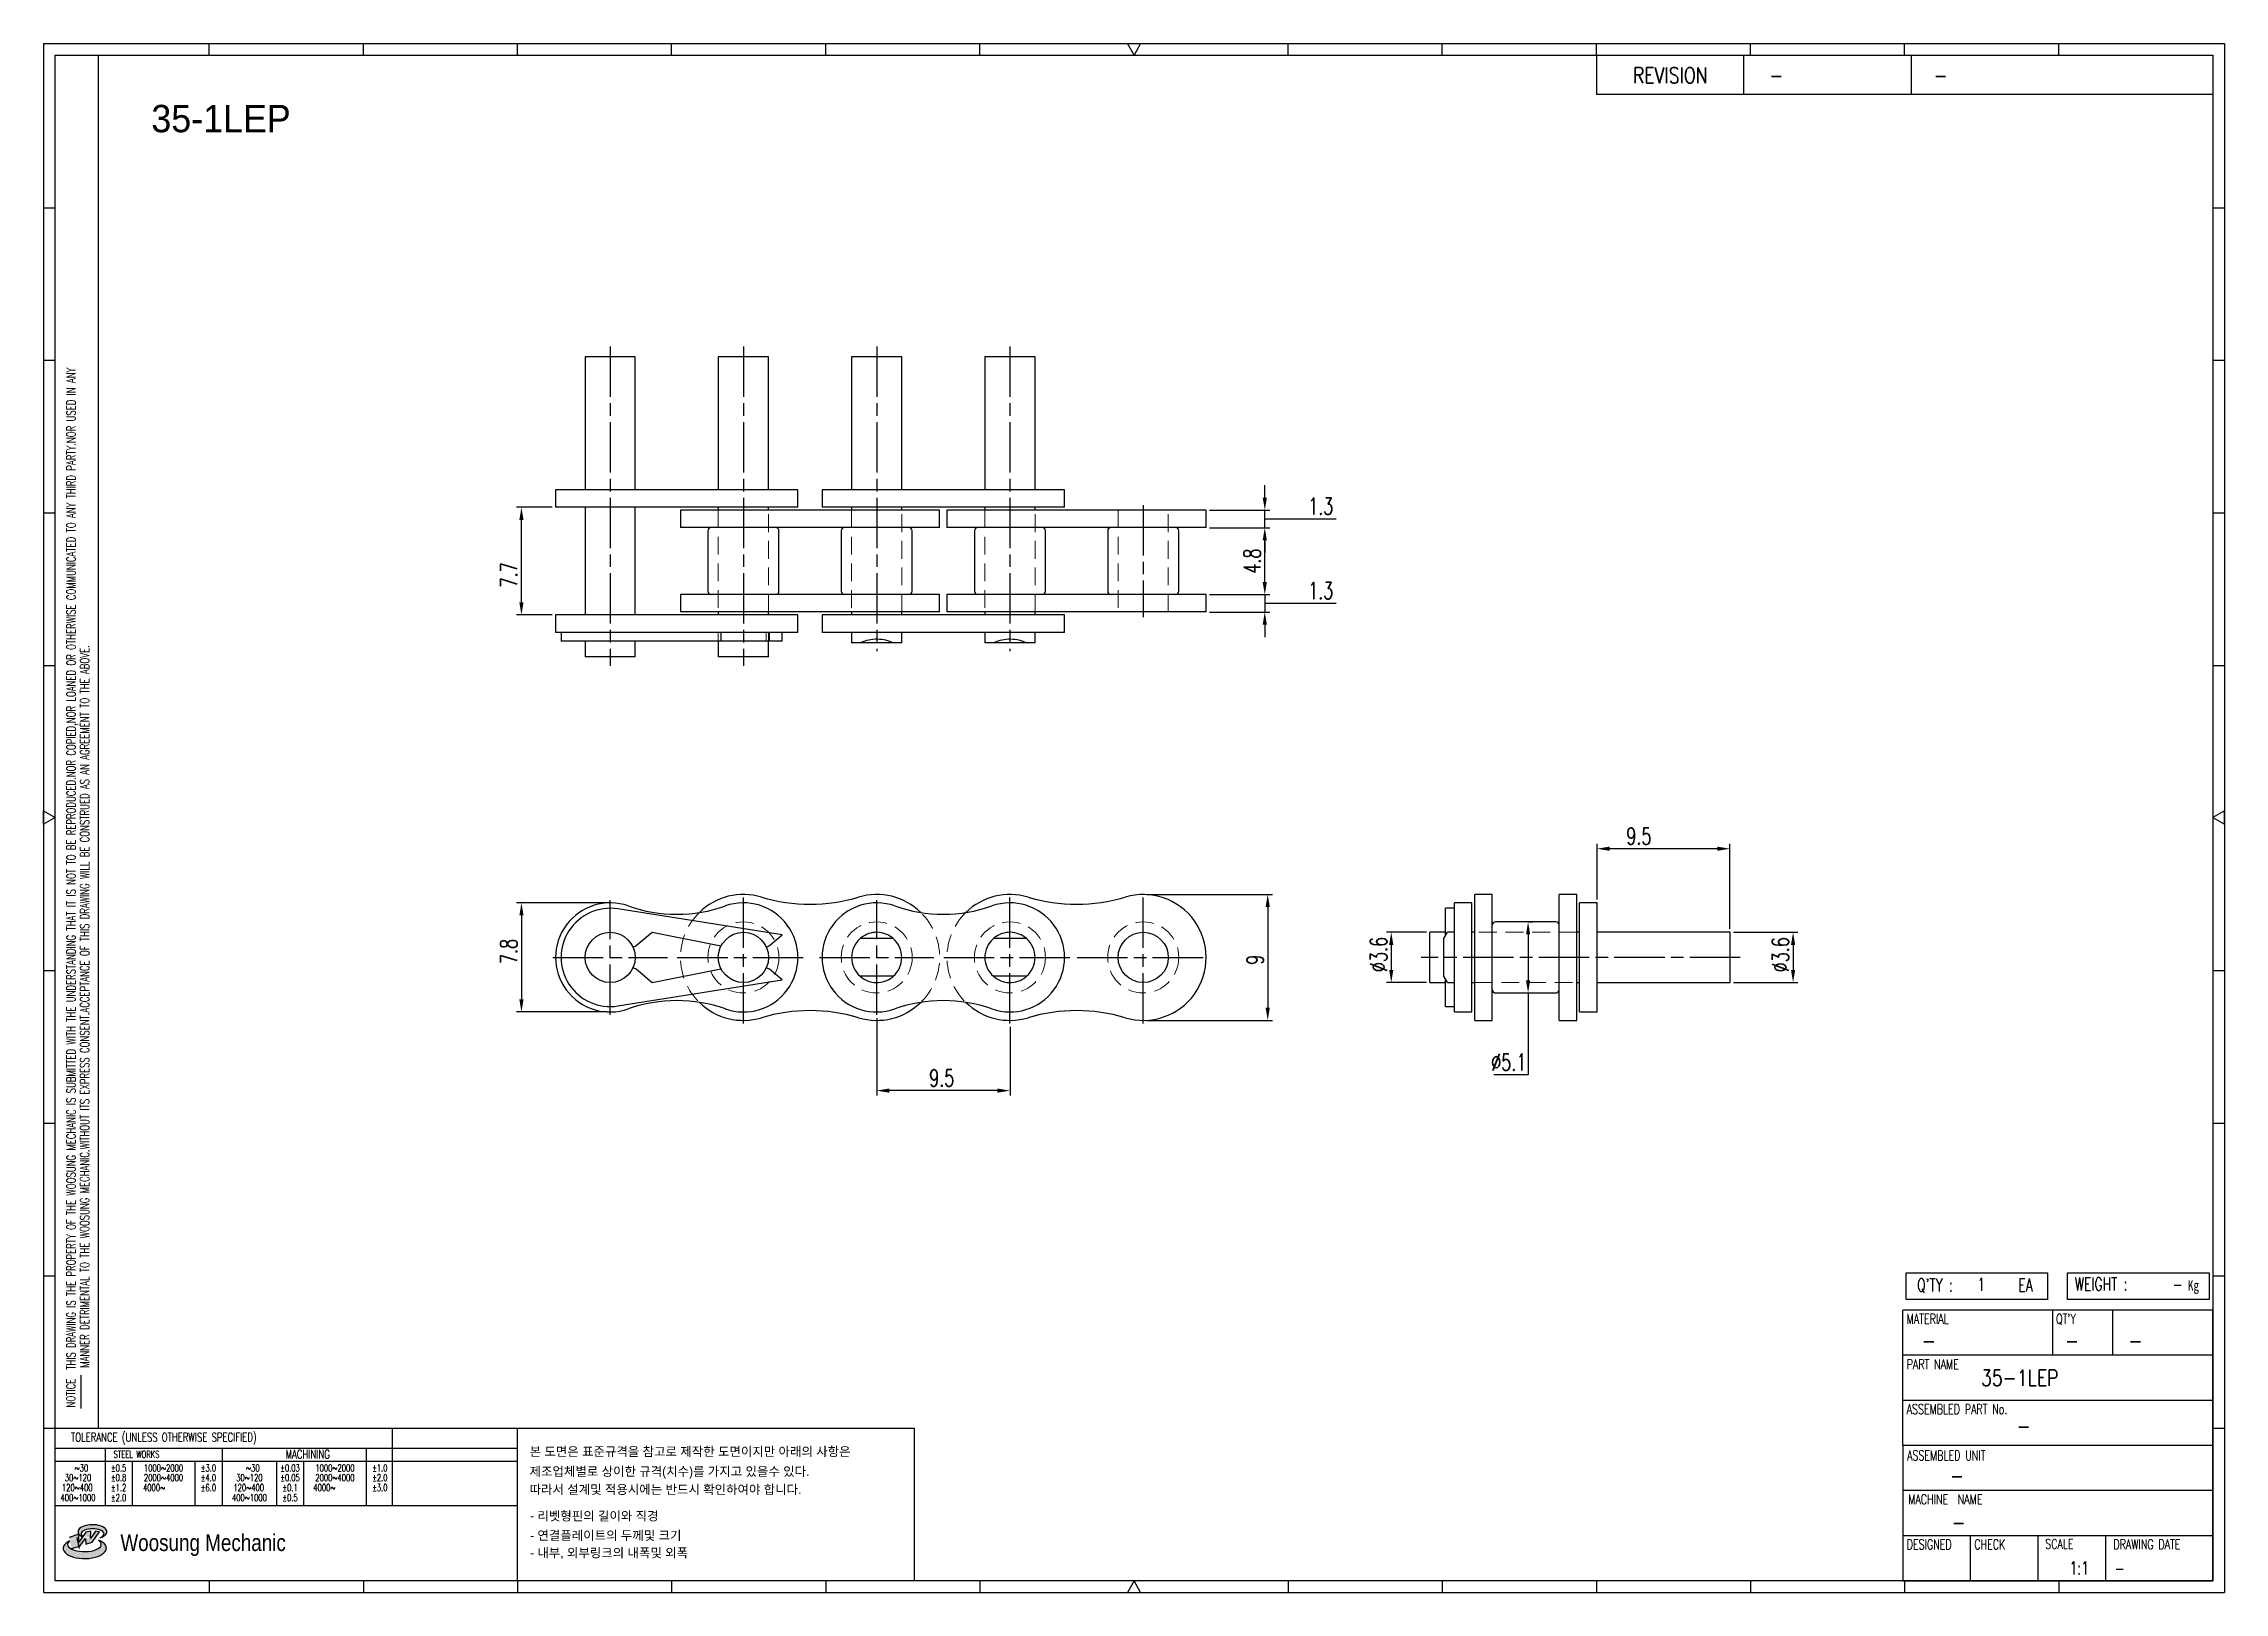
# Model space of a CAD drawing. Header units: millimetres. Extents: x 148 to 303, y 59 to 170.
import ezdxf
from ezdxf.enums import TextEntityAlignment as Align

# ---------------------------------------------------------------- set-up
doc = ezdxf.new("R2010")
doc.units = ezdxf.units.MM
doc.linetypes.add('AM_ISO08W050', pattern=[18, 12, -1.5, 3, -1.5])
doc.linetypes.add('HIDDEN', pattern=[9.525, 6.35, -3.175])
doc.layers.get('Defpoints').update_dxf_attribs({"color": 80})
doc.layers.add('CL1', color=140, linetype='AM_ISO08W050', lineweight=25)
doc.layers.add('HL3', color=1, linetype='HIDDEN', lineweight=0)
for name, color, linetype in [('S-DIM', 7, 'Continuous'), ('TITLE', 7, 'Continuous'), ('도면레이아웃', 7, 'Continuous')]:
    doc.layers.add(name, color=color, linetype=linetype)
doc.styles.add('HAN', font='ROMANS.shx', dxfattribs={"width": 0.7, "bigfont": 'whgtxt.shx'})
doc.styles.add('HKD_ST2', font='romans.shx', dxfattribs={"width": 0.7, "height": 4, "bigfont": '@extfont2.shx'})
doc.styles.add('HSG', font='SIMPLEX.shx', dxfattribs={"width": 0.7, "bigfont": 'HSG.shx'})
doc.styles.add('MtXpl_', font='Gulim.ttf')
doc.styles.add('SLDTEXTSTYLE4', font='arial.ttf', dxfattribs={"width": 0.8})
doc.dimstyles.new('AP0.5', dxfattribs={"dimscale": 0.5, "dimtxt": 2.4, "dimasz": 1.8, "dimexe": 0.7, "dimexo": 0.5, "dimgap": 0.6, "dimtad": 1, "dimtoh": 1, "dimrnd": 0.01, "dimzin": 9, "dimdsep": 46, "dimtxsty": 'HSG', "dimcen": 0, "dimclrd": 251, "dimclre": 251, "dimclrt": 60, "dimazin": 2, "dimtp": 1, "dimtm": 1, "dimtfac": 0.5, "dimtofl": 0, "dimtmove": 0, "dimatfit": 3, "dimfxl": 0, "dimtvp": 1, "dimtolj": 2, "dimlwd": -1, "dimlwe": -1, "dimarcsym": 0})

# ---------------------------------------------------------------- blocks, each defined once
blk = doc.blocks.new('MAST')
at = {"layer": '도면레이아웃'}
h = blk.add_hatch(color=10, dxfattribs=at)
h.paths.add_polyline_path([(1.544, 35.177), (1.554, 34.966), (1.779, 35.034), (2.054, 35.422), (1.908, 35.446), (1.728, 35.167), (1.741, 35.439), (1.547, 35.405), (1.292, 35.041), (1.295, 35.33), (0.943, 35.208), (1.03, 34.8), (1.336, 34.885)])
edge = h.paths.add_edge_path()
edge.add_ellipse((1.795, 35.421), major_axis=(-0.53, 0), ratio=0.487785, start_angle=122.36065, end_angle=403.39574)
edge.add_line((1.411, 35.244), (1.419, 35.261))
edge.add_ellipse((1.798, 35.344), major_axis=(-0.423, 0), ratio=0.444396, start_angle=131.58977, end_angle=386.19408, ccw=False)
edge = h.paths.add_edge_path()
edge.add_ellipse((1.512, 34.815), major_axis=(-0.793, 0), ratio=0.480113, start_angle=314.67633, end_angle=590.85213)
edge.add_ellipse((1.501, 34.958), major_axis=(-0.62, 0), ratio=0.43311, start_angle=331.7024, end_angle=574.42495, ccw=False)
at = {"color": 140}
for p, q in [((0, 90.118), (80.15, 90.118)), ((0, 90.118), (0, 33.191)), ((80.15, 90.118), (80.15, 33.191)), ((57.068, 89.693), (57.068, 88.246)), ((62.47, 89.693), (62.47, 88.246)), ((68.635, 89.693), (68.635, 88.246)), ((79.725, 88.246), (57.068, 88.246)), ((68.449, 43.961), (68.449, 44.936)), ((68.449, 44.936), (73.654, 44.936)), ((73.654, 44.936), (73.654, 43.961)), ((74.39, 43.961), (74.39, 44.936)), ((74.39, 44.936), (79.595, 44.936)), ((79.595, 44.936), (79.595, 43.961)), ((68.336, 38.59), (68.336, 43.563)), ((79.725, 43.563), (68.336, 43.563)), ((73.654, 43.961), (68.449, 43.961)), ((73.827, 43.563), (73.827, 41.905)), ((79.595, 43.961), (74.39, 43.961)), ((76.037, 43.563), (76.037, 41.905)), ((79.725, 38.59), (79.725, 43.563)), ((79.725, 41.905), (68.336, 41.905)), ((79.725, 40.248), (68.336, 40.248)), ((68.336, 38.59), (68.336, 33.616)), ((79.725, 38.59), (68.336, 38.59)), ((79.725, 33.616), (79.725, 38.59)), ((79.725, 36.932), (68.336, 36.932)), ((79.725, 35.274), (68.336, 35.274)), ((70.822, 33.616), (70.822, 35.274)), ((73.309, 33.616), (73.309, 35.274)), ((75.796, 33.616), (75.796, 35.274)), ((0, 33.191), (80.15, 33.191)), ((68.336, 33.616), (79.725, 33.616))]:
    blk.add_line(p, q, dxfattribs=at)
for p, q in [((6.089, 89.693), (6.089, 90.118)), ((11.753, 89.693), (11.753, 90.118)), ((17.418, 89.693), (17.418, 90.118)), ((23.082, 89.693), (23.082, 90.118)), ((28.746, 89.693), (28.746, 90.118)), ((34.411, 89.693), (34.411, 90.118)), ((45.739, 89.693), (45.739, 90.118)), ((51.404, 89.693), (51.404, 90.118)), ((57.068, 89.693), (57.068, 90.118)), ((62.732, 89.693), (62.732, 90.118)), ((68.397, 89.693), (68.397, 90.118)), ((74.061, 89.693), (74.061, 90.118)), ((0, 84.085), (0.425, 84.085)), ((79.725, 84.085), (80.15, 84.085)), ((0, 78.478), (0.425, 78.478)), ((79.725, 78.478), (80.15, 78.478)), ((0, 72.87), (0.425, 72.87)), ((79.725, 72.87), (80.15, 72.87)), ((0, 67.262), (0.425, 67.262)), ((79.725, 67.262), (80.15, 67.262)), ((0, 56.047), (0.425, 56.047)), ((79.725, 56.047), (80.15, 56.047)), ((0, 50.439), (0.425, 50.439)), ((79.725, 50.439), (80.15, 50.439)), ((0, 44.832), (0.425, 44.832)), ((79.725, 44.832), (80.15, 44.832)), ((1.377, 39.947), (1.377, 41.174)), ((0, 39.224), (0.425, 39.224)), ((79.725, 39.224), (80.15, 39.224)), ((6.089, 33.616), (6.089, 33.191)), ((11.753, 33.616), (11.753, 33.191)), ((17.418, 33.616), (17.418, 33.191)), ((23.082, 33.616), (23.082, 33.191)), ((28.746, 33.616), (28.746, 33.191)), ((34.411, 33.616), (34.411, 33.191)), ((45.739, 33.616), (45.739, 33.191)), ((51.404, 33.616), (51.404, 33.191)), ((57.068, 33.616), (57.068, 33.191)), ((62.732, 33.616), (62.732, 33.191)), ((68.397, 33.616), (68.397, 33.191)), ((74.061, 33.616), (74.061, 33.191))]:
    blk.add_line(p, q)
at = {"color": 2}
for p, q in [((2.017, 39.224), (2.017, 89.693)), ((0.425, 39.224), (17.418, 39.224)), ((0.425, 38.487), (17.418, 38.487)), ((2.257, 38.487), (2.257, 36.382)), ((6.557, 38.5), (6.557, 36.382)), ((11.857, 38.487), (11.857, 36.382)), ((12.816, 39.224), (12.816, 36.382)), ((17.418, 33.616), (17.418, 39.224)), ((0.425, 38.012), (17.418, 38.012)), ((3.257, 38.012), (3.257, 36.382)), ((5.557, 38.012), (5.557, 36.382)), ((8.557, 38.012), (8.557, 36.382)), ((9.557, 38.026), (9.557, 36.382)), ((0.425, 36.382), (17.418, 36.382))]:
    blk.add_line(p, q, dxfattribs=at)
for points in [[(40.075, 89.693), (39.83, 90.118), (40.32, 90.118)], [(0.425, 61.679), (0, 61.433), (0, 61.924)], [(79.725, 61.679), (80.15, 61.433), (80.15, 61.924)], [(40.075, 33.616), (39.83, 33.191), (40.32, 33.191)]]:
    blk.add_lwpolyline(points, close=True)
at = {"color": 140}
blk.add_lwpolyline([(0.425, 89.693), (79.725, 89.693), (79.725, 33.616), (0.425, 33.616)], close=True, dxfattribs=at)
at = {"layer": '도면레이아웃'}
for p, q in [((1.295, 35.33), (0.943, 35.208)), ((1.547, 35.405), (1.292, 35.041)), ((1.292, 35.041), (1.295, 35.33)), ((1.741, 35.439), (1.547, 35.405)), ((1.908, 35.446), (1.728, 35.167)), ((1.728, 35.167), (1.741, 35.439)), ((1.779, 35.034), (2.054, 35.422)), ((2.054, 35.422), (1.908, 35.446)), ((1.03, 34.8), (1.336, 34.885)), ((1.224, 35.208), (1.311, 34.8)), ((1.224, 35.208), (1.224, 35.208)), ((1.336, 34.885), (1.544, 35.177)), ((1.419, 35.261), (1.411, 35.244)), ((1.544, 35.177), (1.554, 34.966)), ((1.554, 34.966), (1.779, 35.034))]:
    blk.add_line(p, q, dxfattribs=at)
for centre, major_axis, ratio, start_param, end_param in [((1.795, 35.421), (-0.53, 0), 0.487785, 2.135596, 7.040584), ((1.798, 35.344), (-0.423, 0), 0.444396, 2.296675, 6.740358), ((1.512, 34.815), (-0.793, 0), 0.480113, 5.492138, 10.312315), ((1.501, 34.958), (-0.62, 0), 0.43311, 5.789299, 10.025607)]:
    blk.add_ellipse(centre, major_axis=major_axis, ratio=ratio, start_param=start_param, end_param=end_param, dxfattribs=at)
for s, height, style, width, p in [('REVISION', 0.5806, 'HAN', 0.8, (58.415, 88.664)), ('-', 0.581, 'HAN', 0.8, (63.426, 88.664)), ('-', 0.581, 'HAN', 0.8, (69.468, 88.664)), ("Q'TY : ", 0.4746, 'HKD_ST2', 0.7, (68.857, 44.253)), ('1', 0.475, 'HKD_ST2', 0.7, (71.071, 44.275)), ('EA', 0.4746, 'HKD_ST2', 0.7, (72.578, 44.253)), ('WEIGHT : ', 0.4746, 'HKD_ST2', 0.7, (74.65, 44.286)), ('-', 0.581, 'HAN', 0.8, (69.029, 42.157)), ('-', 0.581, 'HAN', 0.8, (74.289, 42.157)), ('-', 0.581, 'HAN', 0.8, (76.623, 42.157)), ('-', 0.581, 'HAN', 0.8, (72.515, 39.013)), ('-', 0.581, 'HAN', 0.8, (70.067, 37.189)), ('-', 0.581, 'HAN', 0.8, (70.126, 35.48)), ('1:1', 0.4746, 'HKD_ST2', 0.7, (74.458, 33.848)), ('-', 0.475, 'HKD_ST2', 0.7, (76.112, 33.837))]:
    blk.add_text(s, height=height, dxfattribs=dict(style=style, width=width)).set_placement(p)
at = {"color": 6, "style": 'HKD_ST2', "width": 0.7}
for s, p in [(' THIS DRAWING IS THE PROPERTY OF THE WOOSUNG MECHANIC IS SUBMITTED WITH THE UNDERSTANDING THAT IT IS NOT TO BE REPRODUCED.NOR COPIED,NOR LOANED OR OTHERWISE COMMUNICATED TO ANY THIRD PARTY.NOR USED IN ANY', (1.173, 41.217)), ('MANNER DETRIMENTAL TO THE WOOSUNG MECHANIC.WITHOUT ITS EXPRESS CONSENT.ACCEPTANCE OF THIS DRAWING WILL BE CONSTRUED AS AN AGREEMENT TO THE ABOVE.', (1.672, 41.447))]:
    blk.add_text(s, height=0.326266, rotation=90, dxfattribs=at).set_placement(p)
at = {"style": 'HKD_ST2', "width": 0.7}
blk.add_text('-', height=0.475, dxfattribs=at).set_placement((78.613, 44.286), align=Align.RIGHT)
at = {"color": 254, "style": 'HKD_ST2', "width": 0.7}
for s, height, p in [('MATERIAL', 0.3651, (68.474, 43.425)), ("QT'Y", 0.3651, (73.965, 43.425)), ('PART NAME', 0.3651, (68.474, 41.756)), ('ASSEMBLED PART No.', 0.36511, (68.474, 40.109)), ('ASSEMBLED UNIT', 0.36511, (68.49, 38.408)), ('MACHINE  NAME', 0.36511, (68.532, 36.794)), ('DESIGNED', 0.3651, (68.474, 35.136)), ('CHECK', 0.3651, (70.961, 35.136)), ('SCALE', 0.3651, (73.566, 35.153)), ('DRAWING DATE', 0.36511, (76.071, 35.141))]:
    blk.add_text(s, height=height, dxfattribs=at).set_placement(p, align=Align.TOP_LEFT)
at = {"style": 'HKD_ST2', "width": 0.7}
blk.add_text('NOTICE', height=0.3263, rotation=90, dxfattribs=at).set_placement((1.163, 39.988))
blk.add_text('TOLERANCE (UNLESS OTHERWISE SPECIFIED)', height=0.32627, dxfattribs=at).set_placement((4.417, 38.896), align=Align.MIDDLE_CENTER)
at = {"color": 4, "style": 'HKD_ST2', "width": 0.7}
for s, height, p in [('%%12630', 0.261, (1.389, 37.762)), ('1000%%1262000', 0.26101, (4.407, 37.762)), ('%%12630', 0.261, (7.689, 37.762)), ('1000%%1262000', 0.26101, (10.707, 37.762)), ('120%%126400', 0.26101, (1.237, 37.045)), ('30%%126120', 0.261, (1.263, 37.411)), ('4000%%126', 0.261, (4.061, 37.045)), ('2000%%1264000', 0.26101, (4.407, 37.411)), ('120%%126400', 0.26101, (7.537, 37.045)), ('30%%126120', 0.261, (7.563, 37.411)), ('4000%%126', 0.261, (10.321, 37.045)), ('2000%%1264000', 0.26101, (10.707, 37.411)), ('400%%1261000', 0.26101, (1.263, 36.67)), ('400%%1261000', 0.26101, (7.563, 36.67))]:
    blk.add_text(s, height=height, dxfattribs=at).set_placement(p, align=Align.MIDDLE_CENTER)
for s, height, p in [('%%P0.5', 0.261, (2.757, 37.762)), ('STEEL WORKS', 0.26101, (3.416, 38.268)), ('%%P3.0', 0.261, (6.057, 37.762)), ('%%P0.03', 0.261, (9.057, 37.762)), ('MACHINING', 0.3263, (9.707, 38.27)), ('%%P1.0', 0.261, (12.357, 37.762)), ('%%P0.8', 0.261, (2.757, 37.411)), ('%%P1.2', 0.261, (2.757, 37.045)), ('%%P4.0', 0.261, (6.057, 37.411)), ('%%P6.0', 0.261, (6.057, 37.045)), ('%%P0.05', 0.261, (9.057, 37.411)), ('%%P0.1', 0.261, (9.057, 37.045)), ('%%P2.0', 0.261, (12.357, 37.411)), ('%%P3.0', 0.261, (12.357, 37.045)), ('%%P2.0', 0.261, (2.757, 36.67)), ('%%P0.5', 0.261, (9.057, 36.67))]:
    blk.add_text(s, height=height, dxfattribs=at).set_placement(p, align=Align.MIDDLE)
at = {"color": 1, "style": 'SLDTEXTSTYLE4', "width": 0.8}
blk.add_text('Woosung Mechanic', height=0.61957, dxfattribs=at).set_placement((2.822, 34.711))
at = {"layer": 'TITLE', "width": 0.8}
blk.add_text('Kg', height=0.3789, dxfattribs=at).set_placement((78.807, 44.286))
blk = doc.blocks.new('*D2')
at = {"layer": 'Defpoints', "color": 0, "transparency": 16777216}
for p in [(230.71, 135.16), (234.9, 135.16), (230.71, 130.38)]:
    blk.add_point(p, dxfattribs=at)
at = {"layer": 'S-DIM', "color": 251, "linetype": 'ByBlock', "transparency": 16777216}
for p, q in [((230.96, 135.16), (235.25, 135.16)), ((234.9, 131.28), (234.9, 134.26)), ((230.96, 130.38), (235.25, 130.38))]:
    blk.add_line(p, q, dxfattribs=at)
at = {"layer": 'S-DIM', "color": 251, "transparency": 16777216}
for points in [[(234.75, 134.26), (235.05, 134.26), (234.9, 135.16)], [(234.75, 131.28), (235.05, 131.28), (234.9, 130.38)]]:
    blk.add_solid(points, dxfattribs=at)
at = {"layer": 'S-DIM', "color": 60, "transparency": 16777216, "insert": (234, 132.77), "char_height": 1.2, "attachment_point": 5, "rotation": 90, "style": 'HSG'}
blk.add_mtext('\\A2;4.8', dxfattribs=at)
blk = doc.blocks.new('*D3')
at = {"layer": 'Defpoints', "color": 0, "transparency": 16777216}
for p in [(230.71, 136.41), (234.9, 136.41), (230.71, 135.16)]:
    blk.add_point(p, dxfattribs=at)
at = {"layer": 'S-DIM', "color": 251, "linetype": 'ByBlock', "transparency": 16777216}
for p, q in [((234.9, 137.31), (234.9, 138.21)), ((230.96, 136.41), (235.25, 136.41)), ((234.9, 135.16), (234.9, 136.41)), ((234.9, 135.79), (237.8, 135.79)), ((237.8, 135.79), (240, 135.79)), ((230.96, 135.16), (235.25, 135.16)), ((234.9, 134.26), (234.9, 133.36))]:
    blk.add_line(p, q, dxfattribs=at)
at = {"layer": 'S-DIM', "color": 251, "transparency": 16777216}
for points in [[(234.75, 137.31), (235.05, 137.31), (234.9, 136.41)], [(234.75, 134.26), (235.05, 134.26), (234.9, 135.16)]]:
    blk.add_solid(points, dxfattribs=at)
at = {"layer": 'S-DIM', "color": 60, "transparency": 16777216, "insert": (238.9, 136.69), "char_height": 1.2, "attachment_point": 5, "style": 'HSG'}
blk.add_mtext('\\A2;1.3', dxfattribs=at)
blk = doc.blocks.new('*D4')
at = {"layer": 'Defpoints', "color": 0, "transparency": 16777216}
for p in [(230.71, 130.38), (230.71, 129.13), (234.9, 129.13)]:
    blk.add_point(p, dxfattribs=at)
at = {"layer": 'S-DIM', "color": 251, "linetype": 'ByBlock', "transparency": 16777216}
for p, q in [((234.9, 131.28), (234.9, 132.18)), ((230.96, 130.38), (235.25, 130.38)), ((234.9, 130.38), (234.9, 129.13)), ((234.9, 129.76), (237.8, 129.76)), ((237.8, 129.76), (240, 129.76)), ((230.96, 129.13), (235.25, 129.13)), ((234.9, 128.23), (234.9, 127.33))]:
    blk.add_line(p, q, dxfattribs=at)
at = {"layer": 'S-DIM', "color": 251, "transparency": 16777216}
for points in [[(234.75, 131.28), (235.05, 131.28), (234.9, 130.38)], [(234.75, 128.23), (235.05, 128.23), (234.9, 129.13)]]:
    blk.add_solid(points, dxfattribs=at)
at = {"layer": 'S-DIM', "color": 60, "transparency": 16777216, "insert": (238.9, 130.66), "char_height": 1.2, "attachment_point": 5, "style": 'HSG'}
blk.add_mtext('\\A2;1.3', dxfattribs=at)
blk = doc.blocks.new('*D5')
at = {"layer": 'Defpoints', "color": 0, "transparency": 16777216}
for p in [(181.77, 136.62), (184.21, 136.62), (184.21, 128.92)]:
    blk.add_point(p, dxfattribs=at)
at = {"layer": 'S-DIM', "color": 251, "linetype": 'ByBlock', "transparency": 16777216}
for p, q in [((183.96, 136.62), (181.42, 136.62)), ((181.77, 129.82), (181.77, 135.72)), ((183.96, 128.92), (181.42, 128.92))]:
    blk.add_line(p, q, dxfattribs=at)
at = {"layer": 'S-DIM', "color": 251, "transparency": 16777216}
for points in [[(181.62, 135.72), (181.92, 135.72), (181.77, 136.62)], [(181.62, 129.82), (181.92, 129.82), (181.77, 128.92)]]:
    blk.add_solid(points, dxfattribs=at)
at = {"layer": 'S-DIM', "color": 60, "transparency": 16777216, "insert": (180.87, 131.78), "char_height": 1.2, "attachment_point": 5, "rotation": 90, "style": 'HSG'}
blk.add_mtext('\\A2;7.7', dxfattribs=at)
blk = doc.blocks.new('*D6')
at = {"layer": 'Defpoints', "color": 0, "transparency": 16777216}
for p in [(207.16, 100.35), (216.69, 99.72), (207.16, 94.92)]:
    blk.add_point(p, dxfattribs=at)
at = {"layer": 'S-DIM', "color": 251, "linetype": 'ByBlock', "transparency": 16777216}
for p, q in [((207.16, 100.1), (207.16, 94.57)), ((216.69, 99.47), (216.69, 94.57)), ((215.79, 94.92), (208.06, 94.92))]:
    blk.add_line(p, q, dxfattribs=at)
at = {"layer": 'S-DIM', "color": 251, "transparency": 16777216}
for points in [[(208.06, 95.07), (208.06, 94.77), (207.16, 94.92)], [(215.79, 95.07), (215.79, 94.77), (216.69, 94.92)]]:
    blk.add_solid(points, dxfattribs=at)
at = {"layer": 'S-DIM', "color": 60, "transparency": 16777216, "insert": (211.81, 95.82), "char_height": 1.2, "attachment_point": 5, "style": 'HSG'}
blk.add_mtext('\\A2;9.5', dxfattribs=at)
blk = doc.blocks.new('*D7')
at = {"layer": 'Defpoints', "color": 0, "transparency": 16777216}
for p in [(188.11, 108.34), (181.77, 100.54), (188.11, 100.54)]:
    blk.add_point(p, dxfattribs=at)
at = {"layer": 'S-DIM', "color": 251, "linetype": 'ByBlock', "transparency": 16777216}
for p, q in [((187.86, 108.34), (181.42, 108.34)), ((181.77, 107.44), (181.77, 101.44)), ((187.86, 100.54), (181.42, 100.54))]:
    blk.add_line(p, q, dxfattribs=at)
at = {"layer": 'S-DIM', "color": 251, "transparency": 16777216}
for points in [[(181.62, 107.44), (181.92, 107.44), (181.77, 108.34)], [(181.62, 101.44), (181.92, 101.44), (181.77, 100.54)]]:
    blk.add_solid(points, dxfattribs=at)
at = {"layer": 'S-DIM', "color": 60, "transparency": 16777216, "insert": (180.87, 104.87), "char_height": 1.2, "attachment_point": 5, "rotation": 90, "style": 'HSG'}
blk.add_mtext('\\A2;7.8', dxfattribs=at)
blk = doc.blocks.new('*D8')
at = {"layer": 'Defpoints', "color": 0, "transparency": 16777216}
for p in [(226.21, 108.94), (226.21, 99.94), (235.11, 99.94)]:
    blk.add_point(p, dxfattribs=at)
at = {"layer": 'S-DIM', "color": 251, "linetype": 'ByBlock', "transparency": 16777216}
for p, q in [((226.46, 108.94), (235.46, 108.94)), ((235.11, 108.04), (235.11, 100.84)), ((226.46, 99.94), (235.46, 99.94))]:
    blk.add_line(p, q, dxfattribs=at)
at = {"layer": 'S-DIM', "color": 251, "transparency": 16777216}
for points in [[(234.96, 108.04), (235.26, 108.04), (235.11, 108.94)], [(234.96, 100.84), (235.26, 100.84), (235.11, 99.94)]]:
    blk.add_solid(points, dxfattribs=at)
at = {"layer": 'S-DIM', "color": 60, "transparency": 16777216, "insert": (234.21, 104.27), "char_height": 1.2, "attachment_point": 5, "rotation": 90, "style": 'HSG'}
blk.add_mtext('\\A2;9', dxfattribs=at)
blk = doc.blocks.new('*D9')
at = {"layer": 'Defpoints', "color": 0, "transparency": 16777216}
for p in [(246.7, 106.24), (243.94, 102.65), (246.7, 102.65)]:
    blk.add_point(p, dxfattribs=at)
at = {"layer": 'S-DIM', "color": 251, "linetype": 'ByBlock', "transparency": 16777216}
for p, q in [((246.45, 106.24), (243.59, 106.24)), ((243.94, 105.34), (243.94, 103.55)), ((246.45, 102.65), (243.59, 102.65))]:
    blk.add_line(p, q, dxfattribs=at)
at = {"layer": 'S-DIM', "color": 251, "transparency": 16777216}
for points in [[(243.79, 105.34), (244.09, 105.34), (243.94, 106.24)], [(243.79, 103.55), (244.09, 103.55), (243.94, 102.65)]]:
    blk.add_solid(points, dxfattribs=at)
at = {"layer": 'S-DIM', "color": 60, "transparency": 16777216, "insert": (243.04, 104.65), "char_height": 1.2, "attachment_point": 5, "rotation": 90, "style": 'HSG'}
blk.add_mtext('\\A2;%%c3.6', dxfattribs=at)
blk = doc.blocks.new('*D10')
at = {"layer": 'Defpoints', "color": 0, "transparency": 16777216}
for p in [(253.55, 106.98), (253.55, 101.9), (253.72, 101.9)]:
    blk.add_point(p, dxfattribs=at)
at = {"layer": 'S-DIM', "color": 251, "linetype": 'ByBlock', "transparency": 16777216}
for p, q in [((253.72, 106.08), (253.72, 102.8)), ((253.8, 106.98), (254.07, 106.98)), ((253.72, 101.9), (253.72, 96.05)), ((253.8, 101.9), (254.07, 101.9)), ((253.72, 96.05), (251.26, 96.05))]:
    blk.add_line(p, q, dxfattribs=at)
at = {"layer": 'S-DIM', "color": 251, "transparency": 16777216}
for points in [[(253.57, 106.08), (253.87, 106.08), (253.72, 106.98)], [(253.57, 102.8), (253.87, 102.8), (253.72, 101.9)]]:
    blk.add_solid(points, dxfattribs=at)
at = {"layer": 'S-DIM', "color": 60, "transparency": 16777216, "insert": (252.34, 96.95), "char_height": 1.2, "attachment_point": 5, "style": 'HSG'}
blk.add_mtext('\\A2;%%c5.1', dxfattribs=at)
blk = doc.blocks.new('*D11')
at = {"layer": 'Defpoints', "color": 0, "transparency": 16777216}
for p in [(268.15, 106.24), (268.15, 102.65), (272.66, 102.65)]:
    blk.add_point(p, dxfattribs=at)
at = {"layer": 'S-DIM', "color": 251, "linetype": 'ByBlock', "transparency": 16777216}
for p, q in [((268.4, 106.24), (273.01, 106.24)), ((272.66, 105.34), (272.66, 103.55)), ((268.4, 102.65), (273.01, 102.65))]:
    blk.add_line(p, q, dxfattribs=at)
at = {"layer": 'S-DIM', "color": 251, "transparency": 16777216}
for points in [[(272.51, 105.34), (272.81, 105.34), (272.66, 106.24)], [(272.51, 103.55), (272.81, 103.55), (272.66, 102.65)]]:
    blk.add_solid(points, dxfattribs=at)
at = {"layer": 'S-DIM', "color": 60, "transparency": 16777216, "insert": (271.76, 104.63), "char_height": 1.2, "attachment_point": 5, "rotation": 90, "style": 'HSG'}
blk.add_mtext('\\A2;%%c3.6', dxfattribs=at)
blk = doc.blocks.new('*D12')
at = {"layer": 'Defpoints', "color": 0, "transparency": 16777216}
for p in [(258.65, 112.21), (258.65, 108.34), (268.15, 106.24)]:
    blk.add_point(p, dxfattribs=at)
at = {"layer": 'S-DIM', "color": 251, "linetype": 'ByBlock', "transparency": 16777216}
for p, q in [((258.65, 108.59), (258.65, 112.56)), ((268.15, 106.49), (268.15, 112.56)), ((267.25, 112.21), (259.55, 112.21))]:
    blk.add_line(p, q, dxfattribs=at)
at = {"layer": 'S-DIM', "color": 251, "transparency": 16777216}
for points in [[(259.55, 112.36), (259.55, 112.06), (258.65, 112.21)], [(267.25, 112.36), (267.25, 112.06), (268.15, 112.21)]]:
    blk.add_solid(points, dxfattribs=at)
at = {"layer": 'S-DIM', "color": 60, "transparency": 16777216, "insert": (261.64, 113.11), "char_height": 1.2, "attachment_point": 5, "style": 'HSG'}
blk.add_mtext('\\A2;9.5', dxfattribs=at)

msp = doc.modelspace()

# ---------------------------------------------------------------- linework, layer by layer
for p, q in [((189.906, 147.374), (186.316, 147.374)), ((186.316, 147.374), (186.316, 137.874)), ((189.906, 137.874), (189.906, 147.374)), ((199.431, 147.374), (195.841, 147.374)), ((195.841, 147.374), (195.841, 137.874)), ((199.431, 137.874), (199.431, 147.374)), ((208.956, 147.374), (205.366, 147.374)), ((205.366, 147.374), (205.366, 137.874)), ((208.956, 137.874), (208.956, 147.374)), ((218.481, 147.374), (214.891, 147.374)), ((214.891, 147.374), (214.891, 137.874)), ((218.481, 137.874), (218.481, 147.374)), ((184.211, 137.874), (184.211, 136.624)), ((201.536, 137.874), (184.211, 137.874)), ((201.536, 136.624), (201.536, 137.874)), ((203.261, 137.874), (203.261, 136.624)), ((220.586, 137.874), (203.261, 137.874)), ((220.586, 136.624), (220.586, 137.874)), ((201.536, 136.624), (184.211, 136.624)), ((186.316, 136.624), (186.316, 128.924)), ((189.906, 128.924), (189.906, 136.624)), ((193.136, 136.414), (193.136, 135.164)), ((211.661, 136.414), (193.136, 136.414)), ((195.841, 136.624), (195.841, 136.414)), ((199.431, 136.414), (199.431, 136.624)), ((220.586, 136.624), (203.261, 136.624)), ((205.366, 136.624), (205.366, 136.414)), ((208.956, 136.414), (208.956, 136.624)), ((211.661, 135.164), (211.661, 136.414)), ((212.186, 136.414), (212.186, 135.164)), ((230.711, 136.414), (212.186, 136.414)), ((214.891, 136.624), (214.891, 136.414)), ((218.481, 136.414), (218.481, 136.624)), ((230.711, 135.164), (230.711, 136.414)), ((211.661, 135.164), (193.136, 135.164)), ((195.096, 134.925), (195.096, 130.623)), ((200.176, 130.623), (200.176, 134.925)), ((204.621, 134.925), (204.621, 130.623)), ((209.701, 130.623), (209.701, 134.925)), ((230.711, 135.164), (212.186, 135.164)), ((214.146, 134.925), (214.146, 130.623)), ((219.226, 130.623), (219.226, 134.925)), ((223.671, 134.925), (223.671, 130.623)), ((228.751, 130.623), (228.751, 134.925)), ((193.136, 130.384), (193.136, 129.134)), ((211.661, 130.384), (193.136, 130.384)), ((211.661, 129.134), (211.661, 130.384)), ((212.186, 130.384), (212.186, 129.134)), ((230.711, 130.384), (212.186, 130.384)), ((230.711, 129.134), (230.711, 130.384)), ((184.211, 128.924), (184.211, 127.674)), ((201.536, 128.924), (184.211, 128.924)), ((211.661, 129.134), (193.136, 129.134)), ((195.841, 129.134), (195.841, 128.924)), ((199.431, 128.924), (199.431, 129.134)), ((201.536, 127.674), (201.536, 128.924)), ((203.261, 128.924), (203.261, 127.674)), ((220.586, 128.924), (203.261, 128.924)), ((205.366, 129.134), (205.366, 128.924)), ((208.956, 128.924), (208.956, 129.134)), ((230.711, 129.134), (212.186, 129.134)), ((214.891, 129.134), (214.891, 128.924)), ((218.481, 128.924), (218.481, 129.134)), ((220.586, 127.674), (220.586, 128.924)), ((201.536, 127.674), (184.211, 127.674)), ((184.601, 127.674), (184.601, 127.049)), ((200.394, 127.049), (184.601, 127.049)), ((186.316, 127.049), (186.316, 125.924)), ((189.906, 125.924), (189.906, 127.049)), ((195.841, 127.049), (195.841, 125.924)), ((199.431, 125.924), (199.431, 127.049)), ((200.394, 127.049), (200.394, 127.674)), ((220.586, 127.674), (203.261, 127.674)), ((205.366, 127.674), (205.366, 126.924)), ((208.956, 126.924), (205.366, 126.924)), ((206.042, 126.956), (205.974, 126.924)), ((206.168, 127.01), (206.042, 126.956)), ((206.302, 127.056), (206.168, 127.01)), ((206.443, 127.096), (206.302, 127.056)), ((206.589, 127.129), (206.443, 127.096)), ((206.74, 127.154), (206.589, 127.129)), ((206.893, 127.171), (206.74, 127.154)), ((207.049, 127.181), (206.893, 127.171)), ((207.206, 127.182), (207.049, 127.181)), ((207.362, 127.176), (207.206, 127.182)), ((207.517, 127.162), (207.362, 127.176)), ((207.669, 127.14), (207.517, 127.162)), ((207.817, 127.111), (207.669, 127.14)), ((207.96, 127.075), (207.817, 127.111)), ((208.097, 127.031), (207.96, 127.075)), ((208.227, 126.98), (208.097, 127.031)), ((208.349, 126.924), (208.227, 126.98)), ((208.956, 126.924), (208.956, 127.674)), ((214.891, 127.674), (214.891, 126.924)), ((218.481, 126.924), (214.891, 126.924)), ((215.567, 126.956), (215.499, 126.924)), ((215.693, 127.01), (215.567, 126.956)), ((215.827, 127.056), (215.693, 127.01)), ((215.968, 127.096), (215.827, 127.056)), ((216.114, 127.129), (215.968, 127.096)), ((216.265, 127.154), (216.114, 127.129)), ((216.418, 127.171), (216.265, 127.154)), ((216.574, 127.181), (216.418, 127.171)), ((216.731, 127.182), (216.574, 127.181)), ((216.887, 127.176), (216.731, 127.182)), ((217.042, 127.162), (216.887, 127.176)), ((217.194, 127.14), (217.042, 127.162)), ((217.342, 127.111), (217.194, 127.14)), ((217.485, 127.075), (217.342, 127.111)), ((217.622, 127.031), (217.485, 127.075)), ((217.752, 126.98), (217.622, 127.031)), ((217.874, 126.924), (217.752, 126.98)), ((218.481, 126.924), (218.481, 127.674)), ((189.906, 125.924), (186.316, 125.924)), ((199.431, 125.924), (195.841, 125.924)), ((200.394, 106.049), (188.661, 107.907)), ((248.453, 107.95), (247.828, 107.95)), ((247.828, 106.003), (247.828, 107.95)), ((249.703, 108.34), (248.453, 108.34)), ((248.453, 100.54), (248.453, 108.34)), ((249.703, 100.54), (249.703, 108.34)), ((251.163, 108.94), (249.913, 108.94)), ((249.913, 99.94), (249.913, 108.94)), ((251.163, 99.94), (251.163, 108.94)), ((257.193, 108.94), (255.943, 108.94)), ((255.943, 99.94), (255.943, 108.94)), ((257.193, 99.94), (257.193, 108.94)), ((258.653, 108.34), (257.403, 108.34)), ((257.403, 100.54), (257.403, 108.34)), ((258.653, 100.54), (258.653, 108.34)), ((189.963, 105.289), (191.115, 106.256)), ((191.115, 106.256), (196.016, 105.281)), ((199.488, 105.289), (200.394, 106.049)), ((206.302, 106.017), (206.168, 105.936)), ((206.443, 106.085), (206.302, 106.017)), ((206.589, 106.142), (206.443, 106.085)), ((206.74, 106.185), (206.589, 106.142)), ((206.893, 106.215), (206.74, 106.185)), ((207.049, 106.232), (206.893, 106.215)), ((207.206, 106.235), (207.049, 106.232)), ((207.362, 106.224), (207.206, 106.235)), ((207.517, 106.2), (207.362, 106.224)), ((207.669, 106.162), (207.517, 106.2)), ((207.817, 106.112), (207.669, 106.162)), ((207.96, 106.048), (207.817, 106.112)), ((208.097, 105.972), (207.96, 106.048)), ((215.827, 106.017), (215.693, 105.936)), ((215.968, 106.085), (215.827, 106.017)), ((216.114, 106.142), (215.968, 106.085)), ((216.265, 106.185), (216.114, 106.142)), ((216.418, 106.215), (216.265, 106.185)), ((216.574, 106.232), (216.418, 106.215)), ((216.731, 106.235), (216.574, 106.232)), ((216.887, 106.224), (216.731, 106.235)), ((217.042, 106.2), (216.887, 106.224)), ((217.194, 106.162), (217.042, 106.2)), ((217.342, 106.112), (217.194, 106.162)), ((217.485, 106.048), (217.342, 106.112)), ((217.622, 105.972), (217.485, 106.048)), ((246.703, 102.645), (246.703, 106.235)), ((247.828, 106.235), (246.703, 106.235)), ((247.703, 105.787), (247.963, 106.235)), ((247.828, 106.049), (247.855, 106.049)), ((248.453, 106.235), (247.963, 106.235)), ((249.913, 106.235), (249.703, 106.235)), ((255.704, 106.98), (251.402, 106.98)), ((257.403, 106.235), (257.193, 106.235)), ((268.153, 106.235), (258.653, 106.235)), ((268.153, 102.645), (268.153, 106.235)), ((206.042, 105.844), (205.974, 105.787)), ((208.349, 105.787), (205.974, 105.787)), ((206.168, 105.936), (206.042, 105.844)), ((208.227, 105.885), (208.097, 105.972)), ((208.349, 105.787), (208.227, 105.885)), ((215.567, 105.844), (215.499, 105.787)), ((217.874, 105.787), (215.499, 105.787)), ((215.693, 105.936), (215.567, 105.844)), ((217.752, 105.885), (217.622, 105.972)), ((217.874, 105.787), (217.752, 105.885)), ((247.703, 103.094), (247.703, 105.787)), ((191.115, 102.625), (189.963, 103.592)), ((196.016, 103.6), (191.115, 102.625)), ((200.394, 102.832), (199.488, 103.592)), ((205.974, 103.094), (206.096, 102.996)), ((208.349, 103.094), (205.974, 103.094)), ((206.096, 102.996), (206.226, 102.909)), ((206.226, 102.909), (206.363, 102.833)), ((208.02, 102.864), (208.155, 102.945)), ((208.155, 102.945), (208.281, 103.037)), ((208.281, 103.037), (208.349, 103.094)), ((215.499, 103.094), (215.621, 102.996)), ((217.874, 103.094), (215.499, 103.094)), ((215.621, 102.996), (215.751, 102.909)), ((215.751, 102.909), (215.888, 102.833)), ((217.545, 102.864), (217.68, 102.945)), ((217.68, 102.945), (217.806, 103.037)), ((217.806, 103.037), (217.874, 103.094)), ((247.963, 102.645), (247.703, 103.094)), ((247.828, 100.93), (247.828, 102.878)), ((188.661, 100.974), (200.394, 102.832)), ((206.363, 102.833), (206.506, 102.769)), ((206.506, 102.769), (206.654, 102.719)), ((206.654, 102.719), (206.806, 102.681)), ((206.806, 102.681), (206.961, 102.657)), ((206.961, 102.657), (207.117, 102.646)), ((207.117, 102.646), (207.274, 102.649)), ((207.274, 102.649), (207.43, 102.666)), ((207.43, 102.666), (207.583, 102.696)), ((207.583, 102.696), (207.734, 102.739)), ((207.734, 102.739), (207.88, 102.795)), ((207.88, 102.795), (208.02, 102.864)), ((215.888, 102.833), (216.031, 102.769)), ((216.031, 102.769), (216.179, 102.719)), ((216.179, 102.719), (216.331, 102.681)), ((216.331, 102.681), (216.486, 102.657)), ((216.486, 102.657), (216.642, 102.646)), ((216.642, 102.646), (216.799, 102.649)), ((216.799, 102.649), (216.955, 102.666)), ((216.955, 102.666), (217.108, 102.696)), ((217.108, 102.696), (217.259, 102.739)), ((217.259, 102.739), (217.405, 102.795)), ((217.405, 102.795), (217.545, 102.864)), ((246.703, 102.645), (247.828, 102.645)), ((247.828, 102.832), (247.855, 102.832)), ((247.963, 102.645), (248.453, 102.645)), ((249.703, 102.645), (249.913, 102.645)), ((251.402, 101.9), (255.704, 101.9)), ((257.193, 102.645), (257.403, 102.645)), ((258.653, 102.645), (268.153, 102.645)), ((247.828, 100.93), (248.453, 100.93)), ((248.453, 100.54), (249.703, 100.54)), ((249.913, 99.94), (251.163, 99.94)), ((255.943, 99.94), (257.193, 99.94)), ((257.403, 100.54), (258.653, 100.54))]:
    msp.add_line(p, q)
at = {"color": 140}
msp.add_lwpolyline([(181.489, 70.784), (209.844, 70.784), (209.844, 59.879), (181.489, 59.879)], close=True, dxfattribs=at)
for centre in [(188.111, 104.44), (197.636, 104.44), (226.211, 104.44)]:
    msp.add_circle(centre, 1.795)
for centre, radius, start, end in [((195.335, 134.925), 0.239, 90, 180), ((199.937, 134.925), 0.239, 0, 90), ((204.86, 134.925), 0.239, 90, 180), ((209.462, 134.925), 0.239, 0, 90), ((214.385, 134.925), 0.239, 90, 180), ((218.987, 134.925), 0.239, 360, 90), ((223.91, 134.925), 0.239, 90, 180), ((228.512, 134.925), 0.239, 360, 90), ((195.335, 130.623), 0.239, 180, 270), ((199.937, 130.623), 0.239, 270, 360), ((204.86, 130.623), 0.239, 180, 270), ((209.462, 130.623), 0.239, 270, 0), ((214.385, 130.623), 0.239, 180, 270), ((218.987, 130.623), 0.239, 270, 0), ((223.91, 130.623), 0.239, 180, 270), ((228.512, 130.623), 0.239, 270, 360), ((188.111, 104.44), 3.9, 70.62527, 289.37473), ((188.111, 104.44), 3.51, 81, 279), ((192.874, 117.983), 10.456, 250.62527, 289.37473), ((197.636, 104.44), 4.5, 73.32821, 134.46038), ((197.636, 104.44), 3.9, 250.62527, 109.37473), ((202.399, 120.343), 12.1, 253.32821, 286.67179), ((202.399, 120.32), 12.078, 253.30492, 286.69508), ((207.161, 104.44), 3.9, 70.62527, 289.37473), ((207.161, 104.44), 4.5, 45.53962, 106.67179), ((211.924, 117.983), 10.456, 250.62527, 289.37473), ((216.686, 104.44), 4.5, 73.32821, 134.46038), ((216.686, 104.44), 3.9, 250.62527, 109.37473), ((221.449, 120.343), 12.1, 253.32821, 286.67179), ((221.449, 120.32), 12.078, 253.30492, 286.69508), ((226.211, 104.44), 4.5, 253.32821, 106.67179), ((251.402, 106.741), 0.239, 90, 180), ((255.704, 106.741), 0.239, 0, 90), ((189.712, 105.588), 0.39, 273.8317, 310), ((196.092, 105.663), 0.39, 258.74308, 263.42562), ((199.237, 105.588), 0.39, 273.8317, 310), ((207.161, 104.44), 1.795, 131.40962, 228.59038), ((207.161, 104.44), 1.795, 311.40962, 48.59038), ((216.686, 104.44), 1.795, 131.40962, 228.59038), ((216.686, 104.44), 1.795, 311.40962, 48.59038), ((189.712, 103.293), 0.39, 50, 86.1683), ((196.092, 103.218), 0.39, 96.57438, 101.25692), ((199.237, 103.293), 0.39, 50, 86.1683), ((192.874, 90.898), 10.456, 70.62527, 109.37473), ((211.924, 90.898), 10.456, 70.62527, 109.37473), ((251.402, 102.139), 0.239, 180, 270), ((255.704, 102.139), 0.239, 270, 0), ((197.636, 104.44), 4.5, 225.53962, 286.67179), ((202.399, 88.538), 12.1, 73.32821, 106.67179), ((202.399, 88.561), 12.078, 73.30492, 106.69508), ((207.161, 104.44), 4.5, 253.32821, 314.46038), ((216.686, 104.44), 4.5, 225.53962, 286.67179), ((221.449, 88.538), 12.101, 73.32821, 106.67179), ((221.449, 88.561), 12.078, 73.30492, 106.69508)]:
    msp.add_arc(centre, radius, start, end)
at = {"layer": 'CL1', "ltscale": 0.3}
for p, q in [((188.111, 148.104), (188.111, 125.289)), ((197.636, 148.104), (197.636, 125.289)), ((207.161, 148.104), (207.161, 126.339)), ((216.686, 148.104), (216.686, 126.339)), ((226.211, 136.778), (226.211, 128.77)), ((197.636, 99.715), (197.636, 109.165)), ((216.686, 99.715), (216.686, 109.165)), ((226.211, 99.715), (226.211, 109.165)), ((188.111, 100.345), (188.111, 108.535)), ((207.161, 100.345), (207.161, 108.535)), ((184.016, 104.44), (192.206, 104.44)), ((192.911, 104.44), (202.361, 104.44)), ((203.066, 104.44), (211.256, 104.44)), ((211.961, 104.44), (221.411, 104.44)), ((221.486, 104.44), (230.936, 104.44)), ((268.883, 104.44), (246.068, 104.44))]:
    msp.add_line(p, q, dxfattribs=at)
for p in [(188.111, 104.44), (197.636, 104.44), (197.636, 104.44)]:
    msp.add_point(p, dxfattribs=at)
at = {"layer": 'HL3', "ltscale": 0.2}
for p, q in [((195.841, 136.414), (195.841, 129.134)), ((195.841, 136.414), (195.841, 129.134)), ((199.431, 129.134), (199.431, 136.414)), ((199.431, 129.134), (199.431, 136.414)), ((205.366, 136.414), (205.366, 129.134)), ((205.366, 136.414), (205.366, 129.134)), ((208.956, 129.134), (208.956, 136.414)), ((208.956, 129.134), (208.956, 136.414)), ((214.891, 136.414), (214.891, 129.134)), ((214.891, 136.414), (214.891, 129.134)), ((218.481, 129.134), (218.481, 136.414)), ((218.481, 129.134), (218.481, 136.414)), ((224.416, 136.414), (224.416, 129.134)), ((228.006, 129.134), (228.006, 136.414)), ((195.841, 127.674), (195.841, 127.049)), ((196.016, 127.049), (196.016, 127.674)), ((196.048, 127.674), (196.048, 127.049)), ((199.263, 127.049), (199.263, 127.674)), ((199.431, 127.049), (199.431, 127.674)), ((199.488, 127.049), (199.488, 127.674)), ((257.193, 106.235), (249.913, 106.235)), ((249.913, 102.645), (257.193, 102.645))]:
    msp.add_line(p, q, dxfattribs=at)
for centre in [(197.636, 104.44), (207.161, 104.44), (216.686, 104.44), (226.211, 104.44)]:
    msp.add_circle(centre, 2.54, dxfattribs=at)
for centre, start, end in [((197.636, 104.44), 134.46038, 225.53962), ((207.161, 104.44), 314.46038, 45.53962), ((216.686, 104.44), 134.46038, 225.53962)]:
    msp.add_arc(centre, 4.5, start, end, dxfattribs=at)

# ---------------------------------------------------------------- block references
at = {"color": 140, "xscale": 1.944761316450404, "yscale": 1.944761316450404, "zscale": 1.944761316450404}
msp.add_blockref('MAST', (147.616, -5.497), dxfattribs=at)

# ---------------------------------------------------------------- texts
at = {"color": 254, "style": 'MtXpl_'}
msp.add_text('35-1LEP', height=1.9571, dxfattribs=at).set_placement((155.316, 163.425))
at = {"style": 'HAN', "width": 0.8}
msp.add_text('35-1LEP', height=1.1291, dxfattribs=at).set_placement((286.097, 73.822))
at = {"color": 140, "style": 'MtXpl_'}
for s, p in [('본 도면은 표준규격을 참고로 제작한 도면이지만 아래의 사항은', (182.351, 68.797)), ('제조업체별로 상이한 규격(치수)를 가지고 있을수 있다.', (182.351, 67.378)), ('따라서 설계및 적용시에는 반드시 확인하여야 합니다.', (182.351, 66.085)), ('- 리벳형핀의 길이와 직경', (182.387, 64.191)), ('- 연결플레이트의 두께및 크기', (182.387, 62.802)), ('- 내부, 외부링크의 내폭및 외폭', (182.387, 61.556))]:
    msp.add_text(s, height=0.65235, dxfattribs=at).set_placement(p)

# ---------------------------------------------------------------- dimensions: what is measured, and where the dimension line sits
at = {"layer": 'S-DIM'}
for base, p1, p2, angle, picture, middle in [((234.903673498, 136.413588108), (230.711422799, 135.163588108), (230.711422799, 136.413588108), 90, '*D3', (238.103673498, 136.688588108)), ((234.904, 135.164), (230.711, 130.384), (230.711, 135.164), 90, '*D2', (234.004, 132.774)), ((234.903673498, 129.133588108), (230.711422799, 130.383588108), (230.711422799, 129.133588108), 270, '*D4', (238.103673498, 130.658588108))]:
    dim = msp.add_linear_dim(base=base, p1=p1, p2=p2, angle=angle, dimstyle='AP0.5', override={"dimdec": 1, "dimtmove": 1, "dimarcsym": 1}, dxfattribs=at)
    dim.commit()
    dim.dimension.update_dxf_attribs({"geometry": picture, "text_midpoint": middle})
for base, p1, p2, override, picture, middle in [((181.77, 136.624), (184.211, 128.924), (184.211, 136.624), {"dimdec": 1, "dimtmove": 1, "dimarcsym": 1}, '*D5', (181.77, 131.779)), ((181.77, 100.54), (188.111, 108.34), (188.111, 100.54), {"dimdec": 1, "dimtmove": 1, "dimarcsym": 1}, '*D7', (181.77, 104.874)), ((235.115, 99.94), (226.211, 108.94), (226.211, 99.94), {"dimarcsym": 1}, '*D8', (235.115, 104.265))]:
    dim = msp.add_linear_dim(base=base, p1=p1, p2=p2, angle=90, dimstyle='AP0.5', override=override, dxfattribs=at)
    dim.commit()
    dim.dimension.update_dxf_attribs({"geometry": picture, "text_midpoint": middle, "dimtype": 128})
for base, p1, p2, override, picture, middle in [((258.653, 112.214), (268.153, 106.235), (258.653, 108.34), {"dimarcsym": 1}, '*D12', (261.638, 112.214)), ((207.161, 94.922), (216.686, 99.715), (207.161, 100.345), {"dimdec": 1, "dimtmove": 1, "dimarcsym": 1}, '*D6', (211.814, 94.922))]:
    dim = msp.add_linear_dim(base=base, p1=p1, p2=p2, dimstyle='AP0.5', override=override, dxfattribs=at)
    dim.commit()
    dim.dimension.update_dxf_attribs({"geometry": picture, "text_midpoint": middle, "dimtype": 128})
for base, p1, p2, picture, middle in [((243.944, 102.645), (246.703, 106.235), (246.703, 102.645), '*D9', (243.944, 104.652)), ((253.722, 101.9), (253.553, 106.98), (253.553, 101.9), '*D10', (252.342, 96.053)), ((272.658, 102.645), (268.153, 106.235), (268.153, 102.645), '*D11', (272.658, 104.626))]:
    dim = msp.add_linear_dim(base=base, p1=p1, p2=p2, angle=90, text='%%c<>', dimstyle='AP0.5', override={"dimdec": 1, "dimarcsym": 1}, dxfattribs=at)
    dim.commit()
    dim.dimension.update_dxf_attribs({"geometry": picture, "text_midpoint": middle, "dimtype": 128})

doc.saveas('drawing.dxf')
